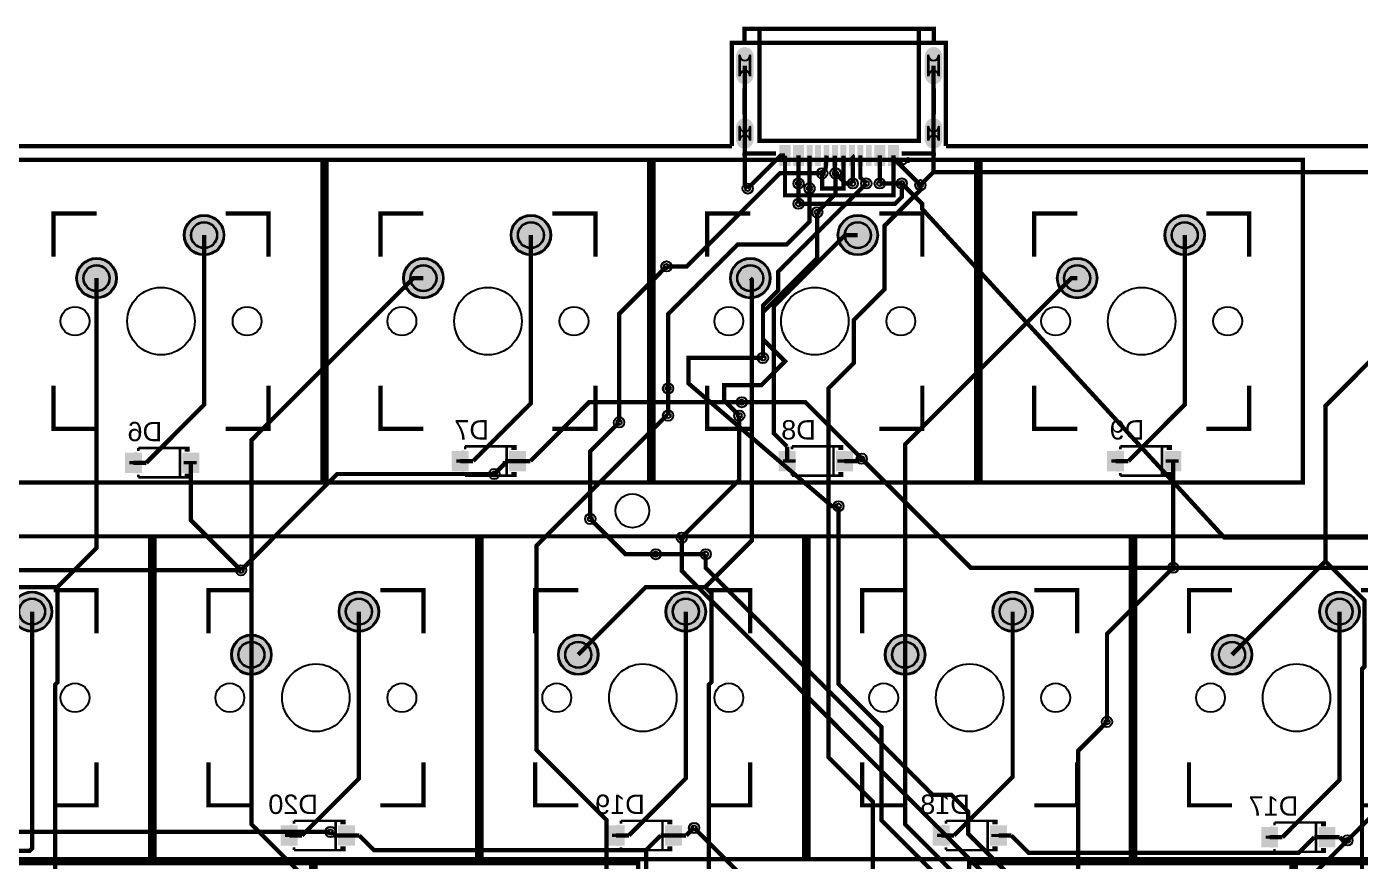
# Model space of a CAD drawing. Header units: millimetres. Extents: x -189 to 128, y -22 to 108.
# Drawn here: x -77.9 to 0.9, y 58.6 to 107.9 of the extents above; entities that cross this region are included whole.
import ezdxf

# ---------------------------------------------------------------- set-up
doc = ezdxf.new("R2010")
doc.units = ezdxf.units.MM
for name, color, linetype, true_color in [('BoardOutLine', 7, 'Continuous', 0xff00ff), ('BottomLayer', 7, 'Continuous', 0x0000ff), ('BottomPasteMaskLayer', 7, 'Continuous', 0x800000), ('BottomSilkLayer', 7, 'Continuous', 0x66cc33), ('BottomSolderMaskLayer', 7, 'Continuous', 0xaa00ff), ('Document', 7, 'Continuous', 0xffffff), ('Hole', 7, 'Continuous', 0x222222), ('Multi-Layer', 7, 'Continuous', 0xc0c0c0), ('TopLayer', 7, 'Continuous', 0xff0000), ('TopPasteMaskLayer', 7, 'Continuous', 0x808080), ('TopSilkLayer', 7, 'Continuous', 0xffcc00), ('TopSolderMaskLayer', 7, 'Continuous', 0x800080)]:
    doc.layers.add(name, color=color, linetype=linetype, true_color=true_color)
doc.styles.get("Standard").update_dxf_attribs({"font": 'arial.ttf'})

msp = doc.modelspace()

# ---------------------------------------------------------------- hatches: boundary and pattern name
at = {"layer": 'BottomLayer'}
for points in [[(-51.801, 82.793), (-52.751, 82.793), (-52.751, 81.643), (-51.801, 81.643)], [(-48.416, 82.793), (-49.366, 82.793), (-49.366, 81.643), (-48.416, 81.643)], [(-32.501, 82.793), (-33.451, 82.793), (-33.451, 81.643), (-32.501, 81.643)], [(-29.116, 82.793), (-30.066, 82.793), (-30.066, 81.643), (-29.116, 81.643)], [(-13.101, 82.793), (-14.051, 82.793), (-14.051, 81.643), (-13.101, 81.643)], [(-9.716, 82.793), (-10.666, 82.793), (-10.666, 81.643), (-9.716, 81.643)], [(-71.101, 82.693), (-72.051, 82.693), (-72.051, 81.543), (-71.101, 81.543)], [(-67.716, 82.693), (-68.666, 82.693), (-68.666, 81.543), (-67.716, 81.543)], [(-61.901, 60.693), (-62.851, 60.693), (-62.851, 59.543), (-61.901, 59.543)], [(-58.516, 60.693), (-59.466, 60.693), (-59.466, 59.543), (-58.516, 59.543)], [(-42.601, 60.693), (-43.551, 60.693), (-43.551, 59.543), (-42.601, 59.543)], [(-39.216, 60.693), (-40.166, 60.693), (-40.166, 59.543), (-39.216, 59.543)], [(-23.401, 60.693), (-24.351, 60.693), (-24.351, 59.543), (-23.401, 59.543)], [(-20.016, 60.693), (-20.966, 60.693), (-20.966, 59.543), (-20.016, 59.543)], [(-4.001, 60.593), (-4.951, 60.593), (-4.951, 59.443), (-4.001, 59.443)], [(-0.616, 60.593), (-1.566, 60.593), (-1.566, 59.443), (-0.616, 59.443)]]:
    msp.add_hatch(color=256, dxfattribs=at).paths.add_polyline_path(points)
at = {"layer": 'BottomPasteMaskLayer'}
for points in [[(-51.801, 82.793), (-52.751, 82.793), (-52.751, 81.643), (-51.801, 81.643)], [(-48.416, 82.793), (-49.366, 82.793), (-49.366, 81.643), (-48.416, 81.643)], [(-32.501, 82.793), (-33.451, 82.793), (-33.451, 81.643), (-32.501, 81.643)], [(-29.116, 82.793), (-30.066, 82.793), (-30.066, 81.643), (-29.116, 81.643)], [(-13.101, 82.793), (-14.051, 82.793), (-14.051, 81.643), (-13.101, 81.643)], [(-9.716, 82.793), (-10.666, 82.793), (-10.666, 81.643), (-9.716, 81.643)], [(-71.101, 82.693), (-72.051, 82.693), (-72.051, 81.543), (-71.101, 81.543)], [(-67.716, 82.693), (-68.666, 82.693), (-68.666, 81.543), (-67.716, 81.543)], [(-61.901, 60.693), (-62.851, 60.693), (-62.851, 59.543), (-61.901, 59.543)], [(-58.516, 60.693), (-59.466, 60.693), (-59.466, 59.543), (-58.516, 59.543)], [(-42.601, 60.693), (-43.551, 60.693), (-43.551, 59.543), (-42.601, 59.543)], [(-39.216, 60.693), (-40.166, 60.693), (-40.166, 59.543), (-39.216, 59.543)], [(-23.401, 60.693), (-24.351, 60.693), (-24.351, 59.543), (-23.401, 59.543)], [(-20.016, 60.693), (-20.966, 60.693), (-20.966, 59.543), (-20.016, 59.543)], [(-4.001, 60.593), (-4.951, 60.593), (-4.951, 59.443), (-4.001, 59.443)], [(-0.616, 60.593), (-1.566, 60.593), (-1.566, 59.443), (-0.616, 59.443)]]:
    msp.add_hatch(color=256, dxfattribs=at).paths.add_polyline_path(points)
at = {"layer": 'BottomSilkLayer'}
for points in [[(-68.554, 83.061), (-68.554, 82.766), (-68.249, 82.766), (-68.249, 83.061)], [(-49.254, 83.161), (-49.254, 82.866), (-48.949, 82.866), (-48.949, 83.161)], [(-29.954, 83.161), (-29.954, 82.866), (-29.649, 82.866), (-29.649, 83.161)], [(-10.554, 83.161), (-10.554, 82.866), (-10.249, 82.866), (-10.249, 83.161)], [(-68.554, 81.176), (-68.554, 81.471), (-68.249, 81.471), (-68.249, 81.176)], [(-49.254, 81.276), (-49.254, 81.571), (-48.949, 81.571), (-48.949, 81.276)], [(-29.954, 81.276), (-29.954, 81.571), (-29.649, 81.571), (-29.649, 81.276)], [(-10.554, 81.276), (-10.554, 81.571), (-10.249, 81.571), (-10.249, 81.276)], [(-59.354, 61.061), (-59.354, 60.766), (-59.049, 60.766), (-59.049, 61.061)], [(-40.054, 61.061), (-40.054, 60.766), (-39.749, 60.766), (-39.749, 61.061)], [(-20.854, 61.061), (-20.854, 60.766), (-20.549, 60.766), (-20.549, 61.061)], [(-1.454, 60.961), (-1.454, 60.666), (-1.149, 60.666), (-1.149, 60.961)], [(-59.354, 59.176), (-59.354, 59.471), (-59.049, 59.471), (-59.049, 59.176)], [(-40.054, 59.176), (-40.054, 59.471), (-39.749, 59.471), (-39.749, 59.176)], [(-20.854, 59.176), (-20.854, 59.471), (-20.549, 59.471), (-20.549, 59.176)], [(-1.454, 59.076), (-1.454, 59.371), (-1.149, 59.371), (-1.149, 59.076)]]:
    msp.add_hatch(color=256, dxfattribs=at).paths.add_polyline_path(points)
at = {"layer": 'BottomSolderMaskLayer'}
for points in [[(-34.95, 104.936, -0.785398), (-36, 104.936), (-36, 106.164, -0.785398), (-34.95, 106.164)], [(-23.8, 104.936, -0.785398), (-24.85, 104.936), (-24.85, 106.164, -0.785398), (-23.8, 106.164)], [(-34.95, 101.139, -0.785398), (-36, 101.139), (-36, 101.962, -0.785398), (-34.95, 101.962)], [(-23.8, 101.139, -0.785398), (-24.85, 101.139), (-24.85, 101.962, -0.785398), (-23.8, 101.962)], [(-68.601, 95.553, 1), (-66.213, 95.553, 1)], [(-49.297, 95.553, 1), (-46.909, 95.553, 1)], [(-29.993, 95.553, 1), (-27.605, 95.553, 1)], [(-10.689, 95.553, 1), (-8.301, 95.553, 1)], [(-74.951, 93.013, 1), (-72.563, 93.013, 1)], [(-55.647, 93.013, 1), (-53.259, 93.013, 1)], [(-36.343, 93.013, 1), (-33.955, 93.013, 1)], [(-17.039, 93.013, 1), (-14.651, 93.013, 1)], [(-71.076, 82.719), (-72.076, 82.719), (-72.076, 81.518), (-71.076, 81.518)], [(-67.691, 82.719), (-68.692, 82.719), (-68.692, 81.518), (-67.691, 81.518)], [(-51.776, 82.819), (-52.776, 82.819), (-52.776, 81.618), (-51.776, 81.618)], [(-48.391, 82.819), (-49.392, 82.819), (-49.392, 81.618), (-48.391, 81.618)], [(-32.476, 82.819), (-33.476, 82.819), (-33.476, 81.618), (-32.476, 81.618)], [(-29.091, 82.819), (-30.092, 82.819), (-30.092, 81.618), (-29.091, 81.618)], [(-13.076, 82.819), (-14.076, 82.819), (-14.076, 81.618), (-13.076, 81.618)], [(-9.691, 82.819), (-10.692, 82.819), (-10.692, 81.618), (-9.691, 81.618)], [(-78.761, 73.328, 1), (-76.373, 73.328, 1)], [(-59.457, 73.328, 1), (-57.069, 73.328, 1)], [(-40.153, 73.328, 1), (-37.765, 73.328, 1)], [(-20.849, 73.328, 1), (-18.461, 73.328, 1)], [(-1.545, 73.328, 1), (0.843, 73.328, 1)], [(-65.807, 70.788, 1), (-63.419, 70.788, 1)], [(-46.503, 70.788, 1), (-44.115, 70.788, 1)], [(-27.199, 70.788, 1), (-24.811, 70.788, 1)], [(-7.895, 70.788, 1), (-5.507, 70.788, 1)], [(-61.876, 60.719), (-62.876, 60.719), (-62.876, 59.518), (-61.876, 59.518)], [(-58.491, 60.719), (-59.492, 60.719), (-59.492, 59.518), (-58.491, 59.518)], [(-42.576, 60.719), (-43.576, 60.719), (-43.576, 59.518), (-42.576, 59.518)], [(-39.191, 60.719), (-40.192, 60.719), (-40.192, 59.518), (-39.191, 59.518)], [(-23.376, 60.719), (-24.376, 60.719), (-24.376, 59.518), (-23.376, 59.518)], [(-19.991, 60.719), (-20.992, 60.719), (-20.992, 59.518), (-19.991, 59.518)], [(-3.976, 60.619), (-4.976, 60.619), (-4.976, 59.418), (-3.976, 59.418)], [(-0.591, 60.619), (-1.592, 60.619), (-1.592, 59.418), (-0.591, 59.418)]]:
    msp.add_hatch(color=256, dxfattribs=at).paths.add_polyline_path(points)
at = {"layer": 'Document'}
for points in [[(-71.535, 82.753), (-71.535, 81.489), (-71.345, 81.489), (-71.345, 82.753)], [(-52.235, 82.853), (-52.235, 81.589), (-52.045, 81.589), (-52.045, 82.853)], [(-32.935, 82.853), (-32.935, 81.589), (-32.745, 81.589), (-32.745, 82.853)], [(-13.535, 82.853), (-13.535, 81.589), (-13.345, 81.589), (-13.345, 82.853)], [(-71.819, 82.216), (-71.819, 82.026), (-71.061, 82.026), (-71.061, 82.216)], [(-67.853, 82.213), (-67.853, 82.023), (-68.612, 82.023), (-68.612, 82.213)], [(-52.519, 82.316), (-52.519, 82.126), (-51.761, 82.126), (-51.761, 82.316)], [(-48.553, 82.313), (-48.553, 82.123), (-49.312, 82.123), (-49.312, 82.313)], [(-33.219, 82.316), (-33.219, 82.126), (-32.461, 82.126), (-32.461, 82.316)], [(-29.253, 82.313), (-29.253, 82.123), (-30.012, 82.123), (-30.012, 82.313)], [(-13.819, 82.316), (-13.819, 82.126), (-13.061, 82.126), (-13.061, 82.316)], [(-9.853, 82.313), (-9.853, 82.123), (-10.612, 82.123), (-10.612, 82.313)], [(-62.335, 60.753), (-62.335, 59.489), (-62.145, 59.489), (-62.145, 60.753)], [(-43.035, 60.753), (-43.035, 59.489), (-42.845, 59.489), (-42.845, 60.753)], [(-23.835, 60.753), (-23.835, 59.489), (-23.645, 59.489), (-23.645, 60.753)], [(-4.435, 60.653), (-4.435, 59.389), (-4.245, 59.389), (-4.245, 60.653)], [(-62.619, 60.216), (-62.619, 60.026), (-61.861, 60.026), (-61.861, 60.216)], [(-58.653, 60.213), (-58.653, 60.023), (-59.412, 60.023), (-59.412, 60.213)], [(-43.319, 60.216), (-43.319, 60.026), (-42.561, 60.026), (-42.561, 60.216)], [(-39.353, 60.213), (-39.353, 60.023), (-40.112, 60.023), (-40.112, 60.213)], [(-24.119, 60.216), (-24.119, 60.026), (-23.361, 60.026), (-23.361, 60.216)], [(-20.153, 60.213), (-20.153, 60.023), (-20.912, 60.023), (-20.912, 60.213)], [(-4.719, 60.116), (-4.719, 59.926), (-3.961, 59.926), (-3.961, 60.116)], [(-0.753, 60.113), (-0.753, 59.923), (-1.512, 59.923), (-1.512, 60.113)]]:
    msp.add_hatch(color=256, dxfattribs=at).paths.add_polyline_path(points)
at = {"layer": 'Multi-Layer'}
for points in [[(-34.975, 104.95, -0.785398), (-35.975, 104.95), (-35.975, 106.15, -0.785398), (-34.975, 106.15)], [(-23.825, 104.95, -0.785398), (-24.825, 104.95), (-24.825, 106.15, -0.785398), (-23.825, 106.15)], [(-34.975, 101.15, -0.785398), (-35.975, 101.15), (-35.975, 101.95, -0.785398), (-34.975, 101.95)], [(-23.825, 101.15, -0.785398), (-24.825, 101.15), (-24.825, 101.95, -0.785398), (-23.825, 101.95)], [(-68.55, 95.553, 1), (-66.264, 95.553, 1)], [(-49.246, 95.553, 1), (-46.96, 95.553, 1)], [(-29.942, 95.553, 1), (-27.656, 95.553, 1)], [(-10.638, 95.553, 1), (-8.352, 95.553, 1)], [(-74.9, 93.013, 1), (-72.614, 93.013, 1)], [(-55.596, 93.013, 1), (-53.31, 93.013, 1)], [(-36.292, 93.013, 1), (-34.006, 93.013, 1)], [(-16.988, 93.013, 1), (-14.702, 93.013, 1)], [(-78.71, 73.328, 1), (-76.424, 73.328, 1)], [(-59.406, 73.328, 1), (-57.12, 73.328, 1)], [(-40.102, 73.328, 1), (-37.816, 73.328, 1)], [(-20.798, 73.328, 1), (-18.512, 73.328, 1)], [(-1.494, 73.328, 1), (0.792, 73.328, 1)], [(-65.756, 70.788, 1), (-63.47, 70.788, 1)], [(-46.452, 70.788, 1), (-44.166, 70.788, 1)], [(-27.148, 70.788, 1), (-24.862, 70.788, 1)], [(-7.844, 70.788, 1), (-5.558, 70.788, 1)]]:
    msp.add_hatch(color=256, dxfattribs=at).paths.add_polyline_path(points)
at = {"layer": 'TopLayer'}
for points in [[(-32.8, 99.65), (-33.4, 99.65), (-33.4, 100.85), (-32.8, 100.85)], [(-32, 99.65), (-32.6, 99.65), (-32.6, 100.85), (-32, 100.85)], [(-31.5, 99.65), (-31.8, 99.65), (-31.8, 100.85), (-31.5, 100.85)], [(-31, 99.65), (-31.3, 99.65), (-31.3, 100.85), (-31, 100.85)], [(-30.5, 99.65), (-30.8, 99.65), (-30.8, 100.85), (-30.5, 100.85)], [(-30, 99.65), (-30.3, 99.65), (-30.3, 100.85), (-30, 100.85)], [(-29.5, 99.65), (-29.8, 99.65), (-29.8, 100.85), (-29.5, 100.85)], [(-29, 99.65), (-29.3, 99.65), (-29.3, 100.85), (-29, 100.85)], [(-28.5, 99.65), (-28.8, 99.65), (-28.8, 100.85), (-28.5, 100.85)], [(-28, 99.65), (-28.3, 99.65), (-28.3, 100.85), (-28, 100.85)], [(-27.2, 99.65), (-27.8, 99.65), (-27.8, 100.85), (-27.2, 100.85)], [(-26.4, 99.65), (-27, 99.65), (-27, 100.85), (-26.4, 100.85)]]:
    msp.add_hatch(color=256, dxfattribs=at).paths.add_polyline_path(points)
at = {"layer": 'TopPasteMaskLayer'}
for points in [[(-34.975, 104.95), (-34.976, 104.918), (-34.979, 104.886), (-34.984, 104.854), (-34.991, 104.823), (-35, 104.792), (-35.011, 104.762), (-35.024, 104.733), (-35.039, 104.705), (-35.056, 104.677), (-35.074, 104.651), (-35.094, 104.626), (-35.116, 104.602), (-35.139, 104.58), (-35.163, 104.559), (-35.189, 104.54), (-35.216, 104.522), (-35.244, 104.507), (-35.273, 104.493), (-35.302, 104.481), (-35.333, 104.471), (-35.364, 104.463), (-35.395, 104.456), (-35.427, 104.452), (-35.459, 104.45), (-35.491, 104.45), (-35.523, 104.452), (-35.555, 104.456), (-35.586, 104.463), (-35.617, 104.471), (-35.648, 104.481), (-35.677, 104.493), (-35.706, 104.507), (-35.734, 104.522), (-35.761, 104.54), (-35.787, 104.559), (-35.811, 104.58), (-35.834, 104.602), (-35.856, 104.626), (-35.876, 104.651), (-35.894, 104.677), (-35.911, 104.705), (-35.925, 104.733), (-35.938, 104.762), (-35.949, 104.792), (-35.959, 104.823), (-35.966, 104.854), (-35.971, 104.886), (-35.974, 104.918), (-35.975, 104.95), (-35.975, 106.15), (-35.974, 106.182), (-35.971, 106.214), (-35.966, 106.246), (-35.959, 106.277), (-35.949, 106.308), (-35.938, 106.338), (-35.925, 106.367), (-35.911, 106.395), (-35.894, 106.423), (-35.876, 106.449), (-35.856, 106.474), (-35.834, 106.498), (-35.811, 106.52), (-35.787, 106.541), (-35.761, 106.56), (-35.734, 106.578), (-35.706, 106.593), (-35.677, 106.607), (-35.648, 106.619), (-35.617, 106.629), (-35.586, 106.637), (-35.555, 106.644), (-35.523, 106.648), (-35.491, 106.65), (-35.459, 106.65), (-35.427, 106.648), (-35.395, 106.644), (-35.364, 106.637), (-35.333, 106.629), (-35.302, 106.619), (-35.273, 106.607), (-35.244, 106.593), (-35.216, 106.578), (-35.189, 106.56), (-35.163, 106.541), (-35.139, 106.52), (-35.116, 106.498), (-35.094, 106.474), (-35.074, 106.449), (-35.056, 106.423), (-35.039, 106.395), (-35.024, 106.367), (-35.011, 106.338), (-35, 106.308), (-34.991, 106.277), (-34.984, 106.246), (-34.979, 106.214), (-34.976, 106.182), (-34.975, 106.15)], [(-23.825, 104.95), (-23.826, 104.918), (-23.829, 104.886), (-23.834, 104.854), (-23.841, 104.823), (-23.851, 104.792), (-23.862, 104.762), (-23.875, 104.733), (-23.889, 104.705), (-23.906, 104.677), (-23.924, 104.651), (-23.944, 104.626), (-23.966, 104.602), (-23.989, 104.58), (-24.013, 104.559), (-24.039, 104.54), (-24.066, 104.522), (-24.094, 104.507), (-24.123, 104.493), (-24.152, 104.481), (-24.183, 104.471), (-24.214, 104.463), (-24.245, 104.456), (-24.277, 104.452), (-24.309, 104.45), (-24.341, 104.45), (-24.373, 104.452), (-24.405, 104.456), (-24.436, 104.463), (-24.467, 104.471), (-24.498, 104.481), (-24.527, 104.493), (-24.556, 104.507), (-24.584, 104.522), (-24.611, 104.54), (-24.637, 104.559), (-24.661, 104.58), (-24.684, 104.602), (-24.706, 104.626), (-24.726, 104.651), (-24.744, 104.677), (-24.761, 104.705), (-24.776, 104.733), (-24.789, 104.762), (-24.8, 104.792), (-24.809, 104.823), (-24.816, 104.854), (-24.821, 104.886), (-24.824, 104.918), (-24.825, 104.95), (-24.825, 106.15), (-24.824, 106.182), (-24.821, 106.214), (-24.816, 106.246), (-24.809, 106.277), (-24.8, 106.308), (-24.789, 106.338), (-24.776, 106.367), (-24.761, 106.395), (-24.744, 106.423), (-24.726, 106.449), (-24.706, 106.474), (-24.684, 106.498), (-24.661, 106.52), (-24.637, 106.541), (-24.611, 106.56), (-24.584, 106.578), (-24.556, 106.593), (-24.527, 106.607), (-24.498, 106.619), (-24.467, 106.629), (-24.436, 106.637), (-24.405, 106.644), (-24.373, 106.648), (-24.341, 106.65), (-24.309, 106.65), (-24.277, 106.648), (-24.245, 106.644), (-24.214, 106.637), (-24.183, 106.629), (-24.152, 106.619), (-24.123, 106.607), (-24.094, 106.593), (-24.066, 106.578), (-24.039, 106.56), (-24.013, 106.541), (-23.989, 106.52), (-23.966, 106.498), (-23.944, 106.474), (-23.924, 106.449), (-23.906, 106.423), (-23.889, 106.395), (-23.875, 106.367), (-23.862, 106.338), (-23.851, 106.308), (-23.841, 106.277), (-23.834, 106.246), (-23.829, 106.214), (-23.826, 106.182), (-23.825, 106.15)], [(-34.975, 101.15), (-34.976, 101.118), (-34.979, 101.086), (-34.984, 101.054), (-34.991, 101.023), (-35, 100.992), (-35.011, 100.962), (-35.024, 100.933), (-35.039, 100.905), (-35.056, 100.877), (-35.074, 100.851), (-35.094, 100.826), (-35.116, 100.802), (-35.139, 100.78), (-35.163, 100.759), (-35.189, 100.74), (-35.216, 100.722), (-35.244, 100.707), (-35.273, 100.693), (-35.302, 100.681), (-35.333, 100.671), (-35.364, 100.663), (-35.395, 100.656), (-35.427, 100.652), (-35.459, 100.65), (-35.491, 100.65), (-35.523, 100.652), (-35.555, 100.656), (-35.586, 100.663), (-35.617, 100.671), (-35.648, 100.681), (-35.677, 100.693), (-35.706, 100.707), (-35.734, 100.722), (-35.761, 100.74), (-35.787, 100.759), (-35.811, 100.78), (-35.834, 100.802), (-35.856, 100.826), (-35.876, 100.851), (-35.894, 100.877), (-35.911, 100.905), (-35.925, 100.933), (-35.938, 100.962), (-35.949, 100.992), (-35.959, 101.023), (-35.966, 101.054), (-35.971, 101.086), (-35.974, 101.118), (-35.975, 101.15), (-35.975, 101.95), (-35.974, 101.982), (-35.971, 102.014), (-35.966, 102.046), (-35.959, 102.077), (-35.949, 102.108), (-35.938, 102.138), (-35.925, 102.167), (-35.911, 102.195), (-35.894, 102.223), (-35.876, 102.249), (-35.856, 102.274), (-35.834, 102.298), (-35.811, 102.32), (-35.787, 102.341), (-35.761, 102.36), (-35.734, 102.378), (-35.706, 102.393), (-35.677, 102.407), (-35.648, 102.419), (-35.617, 102.429), (-35.586, 102.438), (-35.555, 102.444), (-35.523, 102.448), (-35.491, 102.45), (-35.459, 102.45), (-35.427, 102.448), (-35.395, 102.444), (-35.364, 102.438), (-35.333, 102.429), (-35.302, 102.419), (-35.273, 102.407), (-35.244, 102.393), (-35.216, 102.378), (-35.189, 102.36), (-35.163, 102.341), (-35.139, 102.32), (-35.116, 102.298), (-35.094, 102.274), (-35.074, 102.249), (-35.056, 102.223), (-35.039, 102.195), (-35.024, 102.167), (-35.011, 102.138), (-35, 102.108), (-34.991, 102.077), (-34.984, 102.046), (-34.979, 102.014), (-34.976, 101.982), (-34.975, 101.95)], [(-23.825, 101.15), (-23.826, 101.118), (-23.829, 101.086), (-23.834, 101.054), (-23.841, 101.023), (-23.851, 100.992), (-23.862, 100.962), (-23.875, 100.933), (-23.889, 100.905), (-23.906, 100.877), (-23.924, 100.851), (-23.944, 100.826), (-23.966, 100.802), (-23.989, 100.78), (-24.013, 100.759), (-24.039, 100.74), (-24.066, 100.722), (-24.094, 100.707), (-24.123, 100.693), (-24.152, 100.681), (-24.183, 100.671), (-24.214, 100.663), (-24.245, 100.656), (-24.277, 100.652), (-24.309, 100.65), (-24.341, 100.65), (-24.373, 100.652), (-24.405, 100.656), (-24.436, 100.663), (-24.467, 100.671), (-24.498, 100.681), (-24.527, 100.693), (-24.556, 100.707), (-24.584, 100.722), (-24.611, 100.74), (-24.637, 100.759), (-24.661, 100.78), (-24.684, 100.802), (-24.706, 100.826), (-24.726, 100.851), (-24.744, 100.877), (-24.761, 100.905), (-24.776, 100.933), (-24.789, 100.962), (-24.8, 100.992), (-24.809, 101.023), (-24.816, 101.054), (-24.821, 101.086), (-24.824, 101.118), (-24.825, 101.15), (-24.825, 101.95), (-24.824, 101.982), (-24.821, 102.014), (-24.816, 102.046), (-24.809, 102.077), (-24.8, 102.108), (-24.789, 102.138), (-24.776, 102.167), (-24.761, 102.195), (-24.744, 102.223), (-24.726, 102.249), (-24.706, 102.274), (-24.684, 102.298), (-24.661, 102.32), (-24.637, 102.341), (-24.611, 102.36), (-24.584, 102.378), (-24.556, 102.393), (-24.527, 102.407), (-24.498, 102.419), (-24.467, 102.429), (-24.436, 102.438), (-24.405, 102.444), (-24.373, 102.448), (-24.341, 102.45), (-24.309, 102.45), (-24.277, 102.448), (-24.245, 102.444), (-24.214, 102.438), (-24.183, 102.429), (-24.152, 102.419), (-24.123, 102.407), (-24.094, 102.393), (-24.066, 102.378), (-24.039, 102.36), (-24.013, 102.341), (-23.989, 102.32), (-23.966, 102.298), (-23.944, 102.274), (-23.924, 102.249), (-23.906, 102.223), (-23.889, 102.195), (-23.875, 102.167), (-23.862, 102.138), (-23.851, 102.108), (-23.841, 102.077), (-23.834, 102.046), (-23.829, 102.014), (-23.826, 101.982), (-23.825, 101.95)], [(-32.8, 99.65), (-33.4, 99.65), (-33.4, 100.85), (-32.8, 100.85)], [(-32, 99.65), (-32.6, 99.65), (-32.6, 100.85), (-32, 100.85)], [(-31.5, 99.65), (-31.8, 99.65), (-31.8, 100.85), (-31.5, 100.85)], [(-31, 99.65), (-31.3, 99.65), (-31.3, 100.85), (-31, 100.85)], [(-30.5, 99.65), (-30.8, 99.65), (-30.8, 100.85), (-30.5, 100.85)], [(-30, 99.65), (-30.3, 99.65), (-30.3, 100.85), (-30, 100.85)], [(-29.5, 99.65), (-29.8, 99.65), (-29.8, 100.85), (-29.5, 100.85)], [(-29, 99.65), (-29.3, 99.65), (-29.3, 100.85), (-29, 100.85)], [(-28.5, 99.65), (-28.8, 99.65), (-28.8, 100.85), (-28.5, 100.85)], [(-28, 99.65), (-28.3, 99.65), (-28.3, 100.85), (-28, 100.85)], [(-27.2, 99.65), (-27.8, 99.65), (-27.8, 100.85), (-27.2, 100.85)], [(-26.4, 99.65), (-27, 99.65), (-27, 100.85), (-26.4, 100.85)]]:
    msp.add_hatch(color=256, dxfattribs=at).paths.add_polyline_path(points)
at = {"layer": 'TopSolderMaskLayer'}
for points in [[(-34.95, 104.936, -0.785398), (-36, 104.936), (-36, 106.164, -0.785398), (-34.95, 106.164)], [(-23.8, 104.936, -0.785398), (-24.85, 104.936), (-24.85, 106.164, -0.785398), (-23.8, 106.164)], [(-34.95, 101.139, -0.785398), (-36, 101.139), (-36, 101.962, -0.785398), (-34.95, 101.962)], [(-23.8, 101.139, -0.785398), (-24.85, 101.139), (-24.85, 101.962, -0.785398), (-23.8, 101.962)], [(-32.775, 99.625), (-33.425, 99.625), (-33.425, 100.875), (-32.775, 100.875)], [(-31.975, 99.625), (-32.626, 99.625), (-32.626, 100.875), (-31.975, 100.875)], [(-31.475, 99.625), (-31.826, 99.625), (-31.826, 100.875), (-31.475, 100.875)], [(-30.975, 99.625), (-31.325, 99.625), (-31.325, 100.875), (-30.975, 100.875)], [(-30.475, 99.625), (-30.826, 99.625), (-30.826, 100.875), (-30.475, 100.875)], [(-29.975, 99.625), (-30.325, 99.625), (-30.325, 100.875), (-29.975, 100.875)], [(-29.475, 99.625), (-29.826, 99.625), (-29.826, 100.875), (-29.475, 100.875)], [(-28.975, 99.625), (-29.326, 99.625), (-29.326, 100.875), (-28.975, 100.875)], [(-28.475, 99.625), (-28.826, 99.625), (-28.826, 100.875), (-28.475, 100.875)], [(-27.975, 99.625), (-28.326, 99.625), (-28.326, 100.875), (-27.975, 100.875)], [(-27.175, 99.625), (-27.825, 99.625), (-27.825, 100.875), (-27.175, 100.875)], [(-26.375, 99.625), (-27.025, 99.625), (-27.025, 100.875), (-26.375, 100.875)], [(-68.601, 95.553, 1), (-66.213, 95.553, 1)], [(-49.297, 95.553, 1), (-46.909, 95.553, 1)], [(-29.993, 95.553, 1), (-27.605, 95.553, 1)], [(-10.689, 95.553, 1), (-8.301, 95.553, 1)], [(-74.951, 93.013, 1), (-72.563, 93.013, 1)], [(-55.647, 93.013, 1), (-53.259, 93.013, 1)], [(-36.343, 93.013, 1), (-33.955, 93.013, 1)], [(-17.039, 93.013, 1), (-14.651, 93.013, 1)], [(-78.761, 73.328, 1), (-76.373, 73.328, 1)], [(-59.457, 73.328, 1), (-57.069, 73.328, 1)], [(-40.153, 73.328, 1), (-37.765, 73.328, 1)], [(-20.849, 73.328, 1), (-18.461, 73.328, 1)], [(-1.545, 73.328, 1), (0.843, 73.328, 1)], [(-65.807, 70.788, 1), (-63.419, 70.788, 1)], [(-46.503, 70.788, 1), (-44.115, 70.788, 1)], [(-27.199, 70.788, 1), (-24.811, 70.788, 1)], [(-7.895, 70.788, 1), (-5.507, 70.788, 1)]]:
    msp.add_hatch(color=256, dxfattribs=at).paths.add_polyline_path(points)

# ---------------------------------------------------------------- linework, layer by layer
at = {"layer": 'BoardOutLine', "const_width": 0.254}
for points in [[(-34.599, 107.599), (-34.599, 101.122)], [(-25.201, 107.599), (-25.201, 101.122), (-34.599, 101.122), (-34.599, 107.599)], [(-25.201, 101.122), (-25.201, 107.599)], [(-36.237, 100.81), (-36.237, 106.9), (-23.6, 106.9), (-23.6, 100.81)], [(-36.237, 100.81), (-188.553, 100.81)], [(-23.6, 100.81), (77.947, 100.81)]]:
    msp.add_lwpolyline(points, dxfattribs=at)
at = {"layer": 'BottomLayer', "const_width": 0.254}
for points in [[(-35.475, 105.55), (-35.475, 101.55)], [(-24.325, 105.55), (-24.325, 101.55)], [(-35.475, 101.55), (-35.475, 98.475), (-35.3, 98.3)], [(-24.325, 101.55), (-24.325, 99.275), (-25.1, 98.5)], [(-40.1, 93.7), (-38.9, 93.7), (-33.7, 98.9), (-33.4, 99.2), (-30.9, 99.2)], [(-30.122, 99.2), (-30.122, 97.978), (-31.2, 96.9)], [(-29.101, 98.6), (-29.522, 98.6), (-30.122, 99.2)], [(-24.325, 99.275), (72.425, 99.275), (73.2, 98.5)], [(-28.3, 98.6), (-33.5, 93.4), (-33.5, 92.7), (-33.5, 92.3), (-34.4, 91.4), (-34.4, 88.3)], [(-32.3, 97.4), (-32.3, 98.6)], [(-25.1, 98.5), (-25.1, 98.22), (-27.219, 96.102), (-27.219, 92.359), (-29.039, 90.539), (-29.039, 87.999), (-30.527, 86.51), (-30.527, 64.723), (-27.91, 62.105), (-27.91, 50.296), (-28.059, 50.146), (-28.059, 42.702), (-23.269, 37.911), (-23.269, 30.476), (-23.909, 29.836), (-23.909, 18.937), (-24.087, 18.759), (-24.087, 9.621), (-22.695, 8.229), (-22.695, 2.688), (-22.396, 2.389), (-22.396, -4.362)], [(-26.2, 98.6), (-27.5, 98.6)], [(-31.65, 98.308), (-31.65, 96.35), (-33, 95), (-35.9, 95), (-40, 90.9), (-40, 86.5)], [(-70.822, 82.118), (-67.407, 85.533), (-67.407, 95.553)], [(-51.522, 82.218), (-48.103, 85.637), (-48.103, 95.553)], [(-28.799, 95.553), (-29.557, 95.553), (-33.767, 91.344), (-33.767, 83.863), (-32.976, 83.072)], [(-12.822, 82.218), (-9.495, 85.545), (-9.495, 95.553)], [(-73.757, 93.013), (-73.757, 77.082), (-76.057, 74.782)], [(-54.453, 93.013), (-55.044, 93.013), (-64.613, 83.445), (-64.613, 70.788)], [(-37.806, 74.782), (-35.064, 77.523), (-35.064, 92.929), (-35.149, 93.013)], [(-26.005, 70.788), (-26.005, 83.197), (-16.189, 93.013), (-15.845, 93.013)], [(-1.187, 76.302), (-1.187, 85.47), (6.355, 93.013), (6.761, 93.013)], [(-35.65, 85.691), (-44.664, 85.691), (-48.137, 82.218)], [(-44.6, 78.8), (-44.6, 82.8), (-42.9, 84.5)], [(-35.8, 84.9), (-35.8, 81.1), (-39.2, 77.7)], [(-32.976, 82.218), (-32.976, 83.072)], [(-71.576, 82.118), (-70.822, 82.118)], [(-68.191, 82.118), (-68.191, 78.732), (-65.227, 75.768)], [(-52.276, 82.218), (-51.522, 82.218)], [(-50.268, 81.452), (-49.645, 82.075), (-49.645, 82.218)], [(-48.891, 82.218), (-49.645, 82.218)], [(-48.891, 82.218), (-48.137, 82.218)], [(-29.591, 82.218), (-28.837, 82.218)], [(-28.566, 82.354), (-28.701, 82.354), (-28.837, 82.218)], [(-13.576, 82.218), (-12.822, 82.218)], [(-10.191, 82.218), (-10.184, 82.21), (-10.184, 75.918)], [(-29.942, 79.554), (-29.942, 69.058), (-27.403, 66.52), (-27.403, 61.018), (-19.572, 53.187), (-19.572, 21.73), (-13.815, 15.972), (-13.815, 11.237), (-13.959, 11.093), (-13.959, 9.822), (-4.467, 0.33), (-0.672, 0.33), (0.779, -1.121), (0.779, -8.988), (1.793, -10.001)], [(-40.734, 76.718), (-37.784, 76.718)], [(-1.187, 76.302), (-6.701, 70.788)], [(2.785, 51.489), (0.975, 53.299), (0.975, 69.941), (1.126, 70.093), (1.126, 73.988), (-1.187, 76.302)], [(-14.083, 66.818), (-14.083, 72.018), (-10.184, 75.918)], [(-76.057, 74.782), (-79.923, 74.782), (-83.917, 70.788)], [(-76.057, 74.782), (-76.057, 69.169), (-76.201, 69.025), (-76.201, 53.275), (-74.415, 51.489)], [(-37.806, 74.782), (-41.315, 74.782), (-45.309, 70.788)], [(-37.806, 74.782), (-37.449, 74.425), (-37.449, 69.169), (-37.593, 69.025), (-37.593, 53.257), (-35.815, 51.479)], [(-77.567, 73.328), (-77.567, 59.351), (-77.707, 59.21), (-80.114, 59.21), (-81.022, 60.118)], [(-61.622, 60.118), (-58.263, 63.477), (-58.263, 73.328)], [(-42.322, 60.118), (-38.959, 63.481), (-38.959, 73.328)], [(-23.122, 60.118), (-19.655, 63.585), (-19.655, 73.328)], [(-3.722, 60.018), (-0.351, 63.389), (-0.351, 73.328)], [(-55.115, 51.489), (-55.316, 51.489), (-64.613, 60.785), (-64.613, 70.788)], [(-16.515, 51.489), (-16.716, 51.489), (-26.005, 60.777), (-26.005, 70.788)], [(-38.468, 60.563), (-38.492, 60.563), (-38.937, 60.118)], [(-62.376, 60.118), (-61.622, 60.118)], [(-59.943, 60.326), (-59.745, 60.129), (-59.745, 60.118)], [(-58.991, 60.118), (-59.745, 60.118)], [(-58.991, 60.118), (-58.237, 60.118)], [(-58.237, 60.118), (-57.38, 59.26), (-41.303, 59.26)], [(-43.076, 60.118), (-42.322, 60.118)], [(-41.303, 59.26), (-40.445, 60.118)], [(-40.068, 60.118), (-40.445, 60.118)], [(-40.068, 60.118), (-39.691, 60.118)], [(-39.691, 60.118), (-38.937, 60.118)], [(-23.876, 60.118), (-23.122, 60.118)], [(-20.114, 60.118), (-20.491, 60.118)], [(-20.114, 60.118), (-19.737, 60.118)], [(-19.737, 60.118), (-18.719, 59.1), (-2.763, 59.1), (-1.845, 60.018)], [(-4.476, 60.018), (-3.722, 60.018)], [(-1.468, 60.018), (-1.845, 60.018)], [(-1.468, 60.018), (-1.091, 60.018)], [(-1.091, 60.018), (-0.337, 60.018)], [(0.116, 59.828), (-0.147, 59.828), (-0.337, 60.018)], [(-24.089, -5.401), (-23.522, -4.834), (-23.522, 4.411), (-31.109, 11.999), (-31.109, 26.691), (-41.303, 36.885), (-41.303, 59.26)]]:
    msp.add_lwpolyline(points, dxfattribs=at)
at = {"layer": 'BottomSilkLayer', "const_width": 0.152}
for points in [[(-68.477, 82.984), (-71.29, 82.984)], [(-71.29, 82.984), (-71.29, 82.816)], [(-68.834, 82.984), (-68.834, 81.252)], [(-49.177, 83.084), (-51.99, 83.084)], [(-51.99, 83.084), (-51.99, 82.916)], [(-49.534, 83.084), (-49.534, 81.352)], [(-29.877, 83.084), (-32.69, 83.084)], [(-32.69, 83.084), (-32.69, 82.916)], [(-30.234, 83.084), (-30.234, 81.352)], [(-10.477, 83.084), (-13.29, 83.084)], [(-13.29, 83.084), (-13.29, 82.916)], [(-10.834, 83.084), (-10.834, 81.352)], [(-71.29, 81.252), (-71.29, 81.42)], [(-68.477, 81.252), (-71.29, 81.252)], [(-51.99, 81.352), (-51.99, 81.52)], [(-49.177, 81.352), (-51.99, 81.352)], [(-32.69, 81.352), (-32.69, 81.52)], [(-29.877, 81.352), (-32.69, 81.352)], [(-13.29, 81.352), (-13.29, 81.52)], [(-10.477, 81.352), (-13.29, 81.352)], [(-59.277, 60.984), (-62.09, 60.984)], [(-62.09, 60.984), (-62.09, 60.816)], [(-59.634, 60.984), (-59.634, 59.252)], [(-39.977, 60.984), (-42.79, 60.984)], [(-42.79, 60.984), (-42.79, 60.816)], [(-40.334, 60.984), (-40.334, 59.252)], [(-20.777, 60.984), (-23.59, 60.984)], [(-23.59, 60.984), (-23.59, 60.816)], [(-21.134, 60.984), (-21.134, 59.252)], [(-1.377, 60.884), (-4.19, 60.884)], [(-4.19, 60.884), (-4.19, 60.716)], [(-1.734, 60.884), (-1.734, 59.152)], [(-62.09, 59.252), (-62.09, 59.42)], [(-59.277, 59.252), (-62.09, 59.252)], [(-42.79, 59.252), (-42.79, 59.42)], [(-39.977, 59.252), (-42.79, 59.252)], [(-23.59, 59.252), (-23.59, 59.42)], [(-20.777, 59.252), (-23.59, 59.252)], [(-4.19, 59.152), (-4.19, 59.32)], [(-1.377, 59.152), (-4.19, 59.152)]]:
    msp.add_lwpolyline(points, dxfattribs=at)
at = {"layer": 'BottomSolderMaskLayer'}
for points in [[(-35.79, 104.936), (-35.79, 106.164)], [(-35.16, 104.936), (-35.16, 106.164)], [(-24.64, 104.936), (-24.64, 106.164)], [(-24.01, 104.936), (-24.01, 106.164)], [(-35.79, 101.139), (-35.79, 101.961)], [(-35.16, 101.139), (-35.16, 101.961)], [(-24.64, 101.139), (-24.64, 101.961)], [(-24.01, 101.139), (-24.01, 101.961)]]:
    msp.add_lwpolyline(points, close=True, dxfattribs=at)
for centre, radius in [((-67.407, 95.553), 1.194), ((-67.407, 95.553), 0.783), ((-48.103, 95.553), 1.194), ((-48.103, 95.553), 0.783), ((-28.799, 95.553), 1.194), ((-28.799, 95.553), 0.783), ((-9.495, 95.553), 1.194), ((-9.495, 95.553), 0.783), ((-73.757, 93.013), 1.194), ((-73.757, 93.013), 0.783), ((-54.453, 93.013), 1.194), ((-54.453, 93.013), 0.783), ((-35.149, 93.013), 1.194), ((-35.149, 93.013), 0.783), ((-15.845, 93.013), 1.194), ((-15.845, 93.013), 0.783), ((-77.567, 73.328), 1.194), ((-77.567, 73.328), 0.783), ((-58.263, 73.328), 1.194), ((-58.263, 73.328), 0.783), ((-38.959, 73.328), 1.194), ((-38.959, 73.328), 0.783), ((-19.655, 73.328), 1.194), ((-19.655, 73.328), 0.783), ((-0.351, 73.328), 1.194), ((-0.351, 73.328), 0.783), ((-64.613, 70.788), 1.194), ((-45.309, 70.788), 1.194), ((-26.005, 70.788), 1.194), ((-6.701, 70.788), 1.194), ((-64.613, 70.788), 0.783), ((-45.309, 70.788), 0.783), ((-26.005, 70.788), 0.783), ((-6.701, 70.788), 0.783)]:
    msp.add_circle(centre, radius, dxfattribs=at)
for centre, start, end in [((-35.475, 106.164), 180, 360), ((-24.325, 106.164), 180, 360), ((-35.475, 104.936), 360, 180), ((-24.325, 104.936), 360, 180), ((-35.475, 101.961), 180, 360), ((-24.325, 101.961), 180, 360), ((-35.475, 101.139), 360, 180), ((-24.325, 101.139), 360, 180)]:
    msp.add_arc(centre, 0.315, start, end, dxfattribs=at)
at = {"layer": 'Document', "const_width": 0.254}
for points in [[(-79.472, 99.998), (-60.422, 99.998), (-60.422, 80.948), (-79.472, 80.948), (-79.472, 99.998)], [(-60.168, 99.998), (-41.118, 99.998), (-41.118, 80.948), (-60.168, 80.948), (-60.168, 99.998)], [(-40.864, 99.998), (-21.814, 99.998), (-21.814, 80.948), (-40.864, 80.948), (-40.864, 99.998)], [(-21.56, 99.998), (-2.51, 99.998), (-2.51, 80.948), (-21.56, 80.948), (-21.56, 99.998)], [(-89.632, 77.773), (-70.582, 77.773), (-70.582, 58.723), (-89.632, 58.723), (-89.632, 77.773)], [(-70.328, 77.773), (-51.278, 77.773), (-51.278, 58.723), (-70.328, 58.723), (-70.328, 77.773)], [(-51.024, 77.773), (-31.974, 77.773), (-31.974, 58.723), (-51.024, 58.723), (-51.024, 77.773)], [(-31.72, 77.773), (-12.67, 77.773), (-12.67, 58.723), (-31.72, 58.723), (-31.72, 77.773)], [(-12.416, 77.773), (6.634, 77.773), (6.634, 58.723), (-12.416, 58.723), (-12.416, 77.773)], [(-80.13, 58.474), (-61.08, 58.474), (-61.08, 39.424), (-80.13, 39.424), (-80.13, 58.474)], [(-60.83, 58.474), (-41.78, 58.474), (-41.78, 39.424), (-60.83, 39.424), (-60.83, 58.474)], [(-22.23, 58.474), (-3.18, 58.474), (-3.18, 39.424), (-22.23, 39.424), (-22.23, 58.474)], [(-2.93, 58.474), (16.12, 58.474), (16.12, 39.424), (-2.93, 39.424), (-2.93, 58.474)]]:
    msp.add_lwpolyline(points, close=True, dxfattribs=at)
at = {"layer": 'Document'}
msp.add_circle((-26.09, 99.852), 0.127, dxfattribs=at)
at = {"layer": 'Hole'}
for centre, radius in [((-30.9, 99.2), 0.152), ((-30.122, 99.2), 0.152), ((-35.3, 98.3), 0.152), ((-32.3, 98.6), 0.152), ((-31.65, 98.308), 0.152), ((-29.1, 98.6), 0.152), ((-28.3, 98.6), 0.152), ((-27.5, 98.6), 0.152), ((-26.2, 98.6), 0.152), ((-25.1, 98.5), 0.152), ((-32.3, 97.4), 0.152), ((-31.2, 96.9), 0.152), ((-40.1, 93.7), 0.152), ((-34.4, 88.3), 0.152), ((-40, 86.5), 0.152), ((-35.65, 85.691), 0.153), ((-42.9, 84.5), 0.152), ((-40, 84.9), 0.152), ((-35.8, 84.9), 0.152), ((-28.566, 82.354), 0.153), ((-50.268, 81.452), 0.153), ((-29.942, 79.554), 0.153), ((-44.6, 78.8), 0.152), ((-39.2, 77.7), 0.152), ((-40.734, 76.718), 0.152), ((-37.784, 76.718), 0.152), ((-65.227, 75.768), 0.153), ((-10.184, 75.918), 0.153), ((-14.084, 66.818), 0.152), ((-38.468, 60.563), 0.153), ((-59.943, 60.326), 0.153), ((0.116, 59.828), 0.153)]:
    msp.add_circle(centre, radius, dxfattribs=at)
at = {"layer": 'Multi-Layer'}
for points in [[(-35.775, 104.95), (-35.775, 106.15)], [(-35.175, 104.95), (-35.175, 106.15)], [(-24.625, 104.95), (-24.625, 106.15)], [(-24.025, 104.95), (-24.025, 106.15)], [(-35.775, 101.15), (-35.775, 101.95)], [(-35.175, 101.15), (-35.175, 101.95)], [(-24.625, 101.15), (-24.625, 101.95)], [(-24.025, 101.15), (-24.025, 101.95)]]:
    msp.add_lwpolyline(points, close=True, dxfattribs=at)
for centre, radius in [((-30.9, 99.2), 0.305), ((-30.122, 99.2), 0.305), ((-35.3, 98.3), 0.305), ((-32.3, 98.6), 0.305), ((-31.65, 98.308), 0.305), ((-29.1, 98.6), 0.305), ((-28.3, 98.6), 0.305), ((-27.5, 98.6), 0.305), ((-26.2, 98.6), 0.305), ((-25.1, 98.5), 0.305), ((-32.3, 97.4), 0.305), ((-31.2, 96.9), 0.305), ((-67.407, 95.553), 1.143), ((-67.407, 95.553), 0.749), ((-48.103, 95.553), 1.143), ((-48.103, 95.553), 0.749), ((-28.799, 95.553), 1.143), ((-28.799, 95.553), 0.749), ((-9.495, 95.553), 1.143), ((-9.495, 95.553), 0.749), ((-73.757, 93.013), 1.143), ((-73.757, 93.013), 0.749), ((-54.453, 93.013), 1.143), ((-54.453, 93.013), 0.749), ((-40.1, 93.7), 0.305), ((-35.149, 93.013), 1.143), ((-35.149, 93.013), 0.749), ((-15.845, 93.013), 1.143), ((-15.845, 93.013), 0.749), ((-69.947, 90.473), 1.994), ((-50.643, 90.473), 1.994), ((-31.339, 90.473), 1.994), ((-12.035, 90.473), 1.994), ((-75.027, 90.473), 0.851), ((-64.867, 90.473), 0.851), ((-55.723, 90.473), 0.851), ((-45.563, 90.473), 0.851), ((-36.419, 90.473), 0.851), ((-26.259, 90.473), 0.851), ((-17.115, 90.473), 0.851), ((-6.955, 90.473), 0.851), ((-34.4, 88.3), 0.305), ((-40, 86.5), 0.305), ((-35.65, 85.691), 0.305), ((-40, 84.9), 0.305), ((-35.8, 84.9), 0.305), ((-42.9, 84.5), 0.305), ((-28.566, 82.354), 0.305), ((-50.268, 81.452), 0.305), ((-42.112, 79.285), 1), ((-29.942, 79.554), 0.305), ((-44.6, 78.8), 0.305), ((-39.2, 77.7), 0.305), ((-40.734, 76.718), 0.305), ((-37.784, 76.718), 0.305), ((-65.227, 75.768), 0.305), ((-10.184, 75.918), 0.305), ((-77.567, 73.328), 1.143), ((-77.567, 73.328), 0.749), ((-58.263, 73.328), 1.143), ((-58.263, 73.328), 0.749), ((-38.959, 73.328), 1.143), ((-38.959, 73.328), 0.749), ((-19.655, 73.328), 1.143), ((-19.655, 73.328), 0.749), ((-0.351, 73.328), 1.143), ((-0.351, 73.328), 0.749), ((-64.613, 70.788), 1.143), ((-45.309, 70.788), 1.143), ((-26.005, 70.788), 1.143), ((-6.701, 70.788), 1.143), ((-64.613, 70.788), 0.749), ((-45.309, 70.788), 0.749), ((-26.005, 70.788), 0.749), ((-6.701, 70.788), 0.749), ((-60.803, 68.248), 1.994), ((-41.499, 68.248), 1.994), ((-22.195, 68.248), 1.994), ((-2.891, 68.248), 1.994), ((-75.027, 68.248), 0.851), ((-65.883, 68.248), 0.851), ((-55.723, 68.248), 0.851), ((-46.579, 68.248), 0.851), ((-36.419, 68.248), 0.851), ((-27.275, 68.248), 0.851), ((-17.115, 68.248), 0.851), ((-7.971, 68.248), 0.851), ((-14.084, 66.818), 0.305), ((-38.468, 60.563), 0.305), ((-59.943, 60.326), 0.305), ((0.116, 59.828), 0.305)]:
    msp.add_circle(centre, radius, dxfattribs=at)
for centre, start, end in [((-35.475, 106.15), 180, 360), ((-24.325, 106.15), 180, 360), ((-35.475, 104.95), 360, 180), ((-24.325, 104.95), 360, 180), ((-35.475, 101.95), 180, 360), ((-24.325, 101.95), 180, 360), ((-35.475, 101.15), 360, 180), ((-24.325, 101.15), 360, 180)]:
    msp.add_arc(centre, 0.3, start, end, dxfattribs=at)
at = {"layer": 'TopLayer', "const_width": 0.254}
for points in [[(-35.301, 98.301), (-33.35, 100.251), (-33.099, 100.251)], [(-33.1, 100.25), (-33.1, 97.899), (-26.7, 97.899), (-26.7, 100.25)], [(-32.301, 98.6), (-32.301, 100.251)], [(-31.65, 100.25), (-31.65, 98.308)], [(-30.9, 99.2), (-30.7, 99.5), (-30.65, 100.251)], [(-30.9, 99.2), (-30.9, 98.3), (-29.65, 98.3), (-29.65, 100.25)], [(-30.122, 99.2), (-30.15, 99.228), (-30.15, 100.25)], [(-29.15, 100.25), (-29.1, 100.2), (-29.1, 98.6)], [(-28.651, 100.251), (-28.651, 98.951), (-28.301, 98.6)], [(-27.501, 98.6), (-27.501, 100.251)], [(-25.1, 98.501), (-26.7, 100.099), (-26.7, 100.251)], [(-26.2, 98.6), (-26.2, 97.8), (-26.5, 97.5), (-26.6, 97.4), (-32.3, 97.4)], [(21.73, 77.704), (-7.158, 77.704), (-25, 97.1), (-25, 97.4), (-26.2, 98.6)], [(-31.2, 96.9), (-31.2, 94.2), (-34.4, 91), (-34.4, 89.4), (-33.1, 88.1), (-34.5, 86.7), (-36.7, 86.7), (-36.7, 85.8), (-35.8, 84.9)], [(-42.9, 84.5), (-42.9, 90.9), (-40.1, 93.7)], [(-34.399, 88.301), (-38.8, 88.3), (-38.8, 86.8), (-38.1, 86.2), (-30.341, 79.563), (-29.942, 79.563)], [(-40, 86.5), (-40, 84.9)], [(-28.566, 82.354), (-31.903, 85.691), (-35.65, 85.691)], [(-40, 84.899), (-40.096, 84.899), (-47.772, 77.224), (-47.772, 65.161), (-43.637, 61.026), (-43.637, 43.708), (-35.601, 35.674), (-35.601, 22.278)], [(-10.184, 75.918), (-22.131, 75.918), (-28.566, 82.354)], [(-65.227, 75.768), (-59.542, 81.452), (-50.268, 81.452)], [(-40.734, 76.718), (-42.518, 76.718), (-44.6, 78.8)], [(-39.2, 77.701), (-39.2, 75.743), (-18.387, 54.897), (-18.387, 51.46)], [(-37.784, 76.718), (-37.784, 75.918), (-24.384, 62.518), (-23.284, 62.518), (-22.284, 61.518), (-22.284, 60.218), (-16.584, 54.518), (-16.584, 54.518), (-14.984, 52.918)], [(-65.227, 75.768), (-84.379, 75.768)], [(11.137, 72.564), (7.783, 75.918), (-10.184, 75.918)], [(-15.784, 57.718), (-15.784, 65.118), (-14.084, 66.818)], [(-59.943, 60.326), (-98.553, 60.326), (-98.843, 60.616)], [(0.116, 59.828), (-7.806, 51.906), (-13.715, 51.906), (-15.663, 49.958), (-17.138, 49.958), (-17.651, 50.471), (-28.376, 50.471), (-38.468, 60.563)], [(18.46, 61.222), (1.51, 61.222), (0.116, 59.828)]]:
    msp.add_lwpolyline(points, dxfattribs=at)
at = {"layer": 'TopSilkLayer', "const_width": 0.254}
for points in [[(-24.312, 106.881), (-24.312, 107.726), (-35.488, 107.726), (-35.488, 106.881)], [(-35.488, 104.219), (-35.488, 102.681)], [(-24.312, 102.681), (-24.312, 104.219)], [(-35.488, 100.419), (-35.488, 100.36), (-33.631, 100.36)], [(-26.217, 100.36), (-24.312, 100.36), (-24.312, 100.419)], [(-76.297, 94.283), (-76.297, 96.823), (-73.757, 96.823)], [(-63.597, 94.283), (-63.597, 96.823), (-66.137, 96.823)], [(-56.993, 94.283), (-56.993, 96.823), (-54.453, 96.823)], [(-44.293, 94.283), (-44.293, 96.823), (-46.833, 96.823)], [(-37.689, 94.283), (-37.689, 96.823), (-35.149, 96.823)], [(-24.989, 94.283), (-24.989, 96.823), (-27.529, 96.823)], [(-18.385, 94.283), (-18.385, 96.823), (-15.845, 96.823)], [(-5.685, 94.283), (-5.685, 96.823), (-8.225, 96.823)], [(-76.297, 86.663), (-76.297, 84.123), (-73.757, 84.123)], [(-66.137, 84.123), (-63.597, 84.123), (-63.597, 86.663)], [(-56.993, 86.663), (-56.993, 84.123), (-54.453, 84.123)], [(-46.833, 84.123), (-44.293, 84.123), (-44.293, 86.663)], [(-37.689, 86.663), (-37.689, 84.123), (-35.149, 84.123)], [(-27.529, 84.123), (-24.989, 84.123), (-24.989, 86.663)], [(-18.385, 86.663), (-18.385, 84.123), (-15.845, 84.123)], [(-8.225, 84.123), (-5.685, 84.123), (-5.685, 86.663)], [(-73.757, 72.058), (-73.757, 74.598), (-76.297, 74.598)], [(-67.153, 72.058), (-67.153, 74.598), (-64.613, 74.598)], [(-54.453, 72.058), (-54.453, 74.598), (-56.993, 74.598)], [(-47.849, 72.058), (-47.849, 74.598), (-45.309, 74.598)], [(-35.149, 72.058), (-35.149, 74.598), (-37.689, 74.598)], [(-28.545, 72.058), (-28.545, 74.598), (-26.005, 74.598)], [(-15.845, 72.058), (-15.845, 74.598), (-18.385, 74.598)], [(-9.241, 72.058), (-9.241, 74.598), (-6.701, 74.598)], [(3.459, 72.058), (3.459, 74.598), (0.919, 74.598)], [(-76.297, 61.898), (-73.757, 61.898), (-73.757, 64.438)], [(-67.153, 64.438), (-67.153, 61.898), (-64.613, 61.898)], [(-56.993, 61.898), (-54.453, 61.898), (-54.453, 64.438)], [(-47.849, 64.438), (-47.849, 61.898), (-45.309, 61.898)], [(-37.689, 61.898), (-35.149, 61.898), (-35.149, 64.438)], [(-28.545, 64.438), (-28.545, 61.898), (-26.005, 61.898)], [(-18.385, 61.898), (-15.845, 61.898), (-15.845, 64.438)], [(-9.241, 64.438), (-9.241, 61.898), (-6.701, 61.898)], [(0.919, 61.898), (3.459, 61.898), (3.459, 64.438)]]:
    msp.add_lwpolyline(points, dxfattribs=at)
at = {"layer": 'TopSilkLayer'}
msp.add_circle((-25.836, 99.979), 0.127, dxfattribs=at)
at = {"layer": 'TopSolderMaskLayer'}
for points in [[(-35.79, 104.936), (-35.79, 106.164)], [(-35.16, 104.936), (-35.16, 106.164)], [(-24.64, 104.936), (-24.64, 106.164)], [(-24.01, 104.936), (-24.01, 106.164)], [(-35.79, 101.139), (-35.79, 101.961)], [(-35.16, 101.139), (-35.16, 101.961)], [(-24.64, 101.139), (-24.64, 101.961)], [(-24.01, 101.139), (-24.01, 101.961)]]:
    msp.add_lwpolyline(points, close=True, dxfattribs=at)
for centre, radius in [((-67.407, 95.553), 1.194), ((-67.407, 95.553), 0.783), ((-48.103, 95.553), 1.194), ((-48.103, 95.553), 0.783), ((-28.799, 95.553), 1.194), ((-28.799, 95.553), 0.783), ((-9.495, 95.553), 1.194), ((-9.495, 95.553), 0.783), ((-73.757, 93.013), 1.194), ((-73.757, 93.013), 0.783), ((-54.453, 93.013), 1.194), ((-54.453, 93.013), 0.783), ((-35.149, 93.013), 1.194), ((-35.149, 93.013), 0.783), ((-15.845, 93.013), 1.194), ((-15.845, 93.013), 0.783), ((-77.567, 73.328), 1.194), ((-77.567, 73.328), 0.783), ((-58.263, 73.328), 1.194), ((-58.263, 73.328), 0.783), ((-38.959, 73.328), 1.194), ((-38.959, 73.328), 0.783), ((-19.655, 73.328), 1.194), ((-19.655, 73.328), 0.783), ((-0.351, 73.328), 1.194), ((-0.351, 73.328), 0.783), ((-64.613, 70.788), 1.194), ((-45.309, 70.788), 1.194), ((-26.005, 70.788), 1.194), ((-6.701, 70.788), 1.194), ((-64.613, 70.788), 0.783), ((-45.309, 70.788), 0.783), ((-26.005, 70.788), 0.783), ((-6.701, 70.788), 0.783)]:
    msp.add_circle(centre, radius, dxfattribs=at)
for centre, start, end in [((-35.475, 106.164), 180, 360), ((-24.325, 106.164), 180, 360), ((-35.475, 104.936), 360, 180), ((-24.325, 104.936), 360, 180), ((-35.475, 101.961), 180, 360), ((-24.325, 101.961), 180, 360), ((-35.475, 101.139), 360, 180), ((-24.325, 101.139), 360, 180)]:
    msp.add_arc(centre, 0.315, start, end, dxfattribs=at)

# ---------------------------------------------------------------- texts
at = {"layer": 'BottomSilkLayer', "text_generation_flag": 2}
for s, p in [('D6', (-69.884, 83.388)), ('D7', (-50.583, 83.488)), ('D8', (-31.283, 83.488)), ('D9', (-11.883, 83.488)), ('D20', (-60.683, 61.388)), ('D19', (-41.383, 61.388)), ('D18', (-22.183, 61.388)), ('D17', (-2.783, 61.288))]:
    msp.add_text(s, height=1.143, dxfattribs=at).set_placement(p)

doc.saveas('drawing.dxf')
